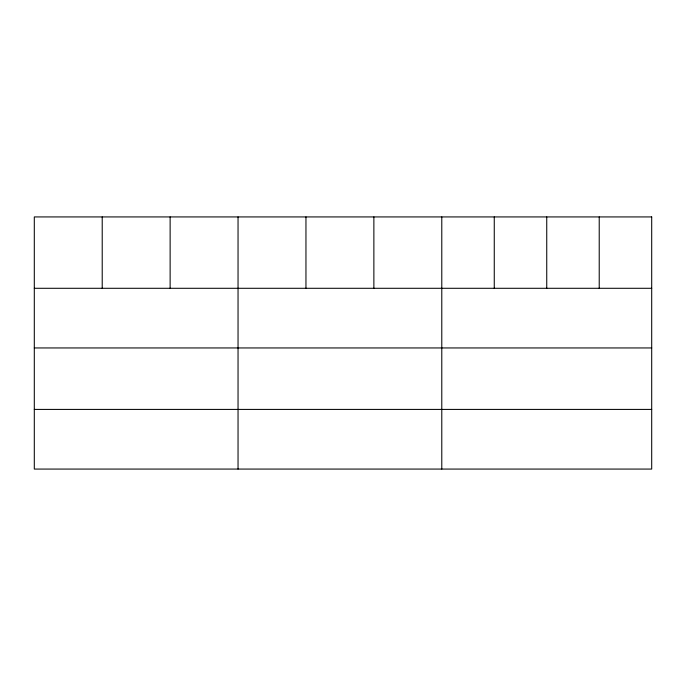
<?xml version="1.0" encoding="UTF-8"?>
<svg xmlns="http://www.w3.org/2000/svg" width="686" height="686" viewBox="0 0 686 686"><rect width="100%" height="100%" fill="white"/><g stroke="black" fill="none" stroke-linecap="round" stroke-linejoin="round"><path stroke-width="1.03" d="M34.3 288.291L651.7 288.291M34.3 347.948L651.7 347.948M34.3 409.413L651.7 409.413M599.221 216.93L599.221 288.291M546.742 216.93L546.742 288.291M494.263 216.93L494.263 288.291M441.784 216.93L441.784 469.07M373.87 216.93L373.87 288.291M305.956 216.93L305.956 288.291M238.042 216.93L238.042 469.07M170.128 216.93L170.128 288.291M102.214 216.93L102.214 288.291M651.7 216.93L34.3 216.93L34.3 469.07L651.7 469.07L651.7 216.93"/></g></svg>
